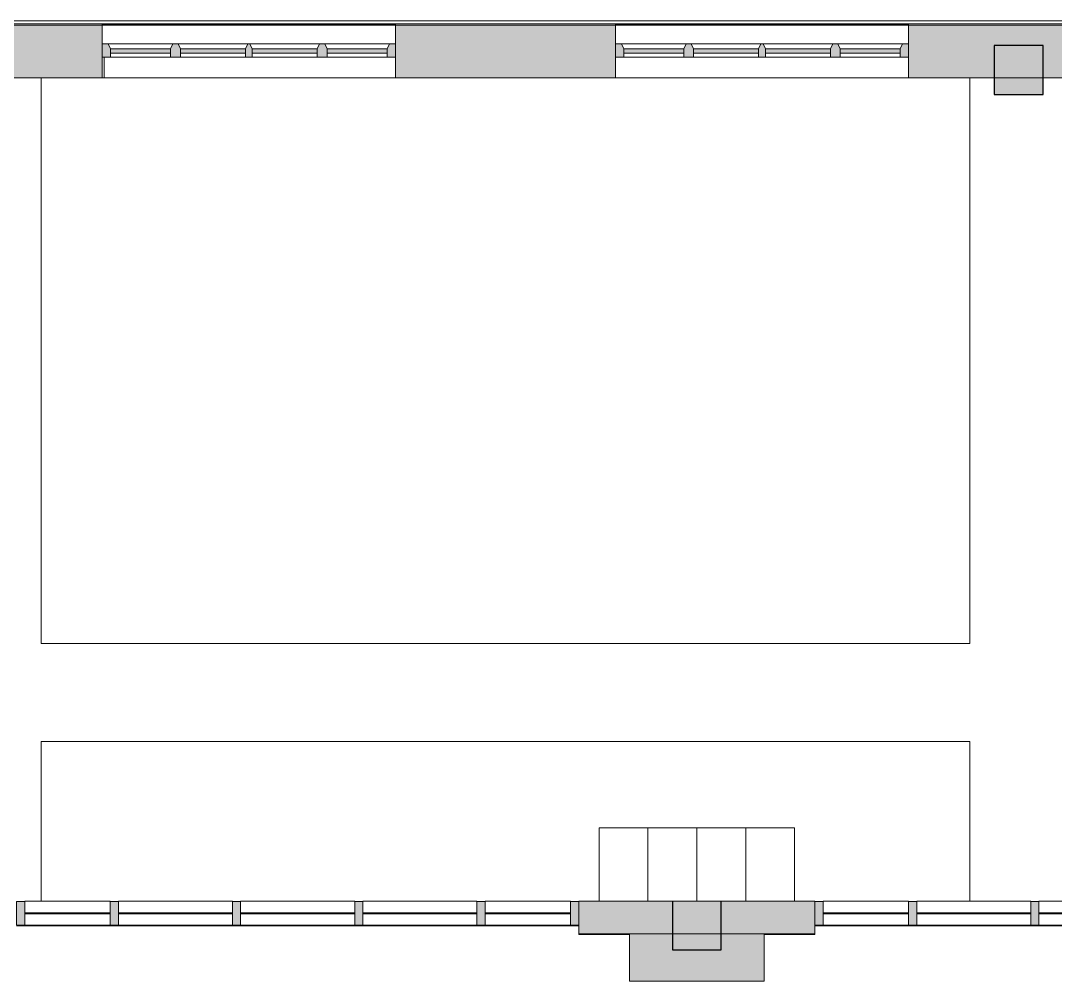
# Model space of a CAD drawing. Header units: inches. Extents: x -3803 to -1421, y -3454 to -210.
# Drawn here: x -2386.4 to -2132.4, y -2846.3 to -2610.5 of the extents above; entities that cross this region are included whole.
import ezdxf

# ---------------------------------------------------------------- set-up
doc = ezdxf.new("R2010")
doc.units = ezdxf.units.IN
doc.header["$MEASUREMENT"] = 0
doc.linetypes.add('Hidden Equipment- BSALS', pattern=[0.0625, 0.03125, -0.03125])
for name, color, linetype, lineweight in [('A-FLOR', 192, 'Continuous', 13), ('A-GLAZ-CURT', 52, 'Continuous', 13), ('A-GLAZ-CWMG', 51, 'Continuous', 13), ('A-WALL', 113, 'Continuous', 13), ('A-WALL-PATT', 111, 'Continuous', 13), ('I-WALL', 2, 'Continuous', 13), ('Q-CASE', 31, 'Continuous', 13), ('Q-SPCQ', 91, 'Continuous', 13), ('S-COLS', 52, 'Continuous', 13)]:
    doc.layers.add(name, color=color, linetype=linetype, lineweight=lineweight)

# ---------------------------------------------------------------- blocks, each defined once
blk = doc.blocks.new('15830016-STRUCT_MARTINEZ-MOORE_CENTRAL_v2018_rvt-1-DIMENSION PLAN - LEVEL 2 _579_ - 2__ - CAD')
at = {"layer": 'S-COLS', "lineweight": 5}
for points in [[(-2135.4, -2628.64), (-2135.4, -2616.64), (-2147.4, -2616.64), (-2147.4, -2628.64)], [(-2214.4, -2838.58), (-2214.4, -2826.64), (-2226.4, -2826.64), (-2226.4, -2838.58), (-2220.4, -2838.58)]]:
    blk.add_hatch(color=50, dxfattribs=at).paths.add_polyline_path(points, flags=0)
at = {"layer": 'S-COLS', "color": 253, "lineweight": 25}
for p, q in [((-2135.4, -2616.64), (-2147.4, -2616.64)), ((-2147.4, -2616.64), (-2147.4, -2628.64)), ((-2135.4, -2628.64), (-2135.4, -2616.64)), ((-2147.4, -2628.64), (-2135.4, -2628.64)), ((-2226.4, -2826.64), (-2226.4, -2838.58)), ((-2214.4, -2838.58), (-2214.4, -2826.64)), ((-2226.4, -2838.58), (-2214.4, -2838.58))]:
    blk.add_line(p, q, dxfattribs=at)
blk = doc.blocks.new('level 2 - band2 - level 2 - band-474741-DIMENSION PLAN - LEVEL 2 _579_ - 2__ - CAD')
at = {"layer": 'A-WALL', "lineweight": 20}
for p, q in [((-2851.27, -2610.52), (-1769.9, -2610.52)), ((-2852.02, -2611.27), (-1769.9, -2611.27))]:
    blk.add_line(p, q, dxfattribs=at)
blk = doc.blocks.new('Walls 1 - Walls 2-485830-DIMENSION PLAN - LEVEL 2 _579_ - 2__ - CAD')
at = {"layer": 'A-WALL', "lineweight": 20}
for p, q in [((-2366.4, -2611.64), (-2366.4, -2611.39)), ((-2366.4, -2611.39), (-2294.4, -2611.39)), ((-2294.4, -2611.64), (-2366.4, -2611.64)), ((-2294.4, -2611.39), (-2294.4, -2611.64)), ((-2240.4, -2611.64), (-2240.4, -2611.39)), ((-2240.4, -2611.39), (-2168.4, -2611.39)), ((-2168.4, -2611.64), (-2240.4, -2611.64)), ((-2168.4, -2611.39), (-2168.4, -2611.64))]:
    blk.add_line(p, q, dxfattribs=at)
blk = doc.blocks.new('System Panel - interior glazed panels-383841-DIMENSION PLAN - LEVEL 2 _579_ - 2__ - CAD')
at = {"layer": 'A-GLAZ-CURT', "lineweight": 9}
blk.add_hatch(color=90, dxfattribs=at).paths.add_polyline_path([(10.5, -0.125), (10.5, 0.125), (-10.5, 0.125), (-10.5, -0.125)], flags=0)
at = {"layer": 'A-GLAZ-CURT', "lineweight": 20}
for p, q in [((10.5, 0.125), (-10.5, 0.125)), ((-10.5, 0.125), (-10.5, -0.125)), ((10.5, -0.125), (10.5, 0.125)), ((-10.5, -0.125), (10.5, -0.125))]:
    blk.add_line(p, q, dxfattribs=at)
blk = doc.blocks.new('System Panel - interior glazed panels-383842-DIMENSION PLAN - LEVEL 2 _579_ - 2__ - CAD')
at = {"layer": 'A-GLAZ-CURT', "lineweight": 9}
blk.add_hatch(color=90, dxfattribs=at).paths.add_polyline_path([(14, -0.125), (14, 0.125), (-14, 0.125), (-14, -0.125)], flags=0)
at = {"layer": 'A-GLAZ-CURT', "lineweight": 20}
for p, q in [((14, 0.125), (-14, 0.125)), ((-14, 0.125), (-14, -0.125)), ((14, -0.125), (14, 0.125)), ((-14, -0.125), (14, -0.125))]:
    blk.add_line(p, q, dxfattribs=at)
blk = doc.blocks.new('Rectangular Mullion - 6 x 6 interior mullion-383849-DIMENSION PLAN - LEVEL 2 _579_ - 2__ - CAD')
at = {"layer": 'A-GLAZ-CWMG', "lineweight": 9}
for p, q in [((-2189.4, -2826.64), (-2168.4, -2826.64)), ((-2168.4, -2832.52), (-2189.4, -2832.52))]:
    blk.add_line(p, q, dxfattribs=at)
blk = doc.blocks.new('Rectangular Mullion - 6 x 6 interior mullion-383850-DIMENSION PLAN - LEVEL 2 _579_ - 2__ - CAD')
at = {"layer": 'A-GLAZ-CWMG', "lineweight": 9}
for p, q in [((-2166.4, -2826.64), (-2138.4, -2826.64)), ((-2138.4, -2832.52), (-2166.4, -2832.52))]:
    blk.add_line(p, q, dxfattribs=at)
blk = doc.blocks.new('Rectangular Mullion - 2 x 6 interior mullion-383856-DIMENSION PLAN - LEVEL 2 _579_ - 2__ - CAD')
at = {"layer": 'A-GLAZ-CWMG', "lineweight": 9}
blk.add_hatch(color=90, dxfattribs=at).paths.add_polyline_path([(-2, 2.9375), (-2, -2.9375), (0, -2.9375), (0, 2.9375)], flags=0)
at = {"layer": 'A-GLAZ-CWMG', "lineweight": 20}
for p, q in [((0, 2.9375), (-2, 2.9375)), ((-2, 2.9375), (-2, -2.9375)), ((0, -2.9375), (0, 2.9375)), ((-2, -2.9375), (0, -2.9375))]:
    blk.add_line(p, q, dxfattribs=at)
blk = doc.blocks.new('Rectangular Mullion - 2 x 6 interior mullion-383857-DIMENSION PLAN - LEVEL 2 _579_ - 2__ - CAD')
at = {"layer": 'A-GLAZ-CWMG', "lineweight": 9}
blk.add_hatch(color=90, dxfattribs=at).paths.add_polyline_path([(1, 2.9375), (1, -2.9375), (-1, -2.9375), (-1, 2.9375)], flags=0)
at = {"layer": 'A-GLAZ-CWMG', "lineweight": 20}
for p, q in [((-1, 2.9375), (1, 2.9375)), ((-1, -2.9375), (-1, 2.9375)), ((1, 2.9375), (1, -2.9375)), ((1, -2.9375), (-1, -2.9375))]:
    blk.add_line(p, q, dxfattribs=at)
blk = doc.blocks.new('Basic Wall _ M8-8_masonry-BSALS - ___-3776940-DIMENSION PLAN - LEVEL 2 _579_ - 2__ - CAD')
at = {"layer": 'I-WALL', "lineweight": 20}
for p, q in [((-2249.4, -2834.77), (-2249.4, -2834.64)), ((-2249.4, -2834.77), (-2236.9, -2834.77)), ((-2203.9, -2834.77), (-2191.4, -2834.77)), ((-2191.4, -2834.64), (-2191.4, -2834.77))]:
    blk.add_line(p, q, dxfattribs=at)
blk = doc.blocks.new('Rectangular Mullion - 2 x 6 interior mullion-383853-DIMENSION PLAN - LEVEL 2 _579_ - 2__ - CAD')
at = {"layer": 'A-GLAZ-CWMG', "lineweight": 9}
blk.add_hatch(color=90, dxfattribs=at).paths.add_polyline_path([(0, 2.9375), (0, -2.9375), (-2, -2.9375), (-2, 2.9375)], flags=0)
at = {"layer": 'A-GLAZ-CWMG', "lineweight": 20}
for p, q in [((-2, 2.9375), (0, 2.9375)), ((-2, -2.9375), (-2, 2.9375)), ((0, 2.9375), (0, -2.9375)), ((0, -2.9375), (-2, -2.9375))]:
    blk.add_line(p, q, dxfattribs=at)
blk = doc.blocks.new('Equip-Locker-DoubleTier-BSALS1 - 1_x1_6x6_ 2-235620-DIMENSION PLAN - LEVEL 2 _579_ - 2__ - CAD')
at = {"layer": 'Q-SPCQ', "lineweight": 20}
for p, q in [((0, 0), (0, -18)), ((12, 0), (0, 0)), ((12, -18), (12, 0)), ((0, -18), (12, -18))]:
    blk.add_line(p, q, dxfattribs=at)
blk = doc.blocks.new('Casework 68 - Casework 9-552208-DIMENSION PLAN - LEVEL 2 _579_ - 2__ - CAD')
at = {"layer": 'Q-CASE', "lineweight": 20}
for p, q in [((-2744.4, -2619.45), (-2742.33, -2619.45)), ((-2727.61, -2619.45), (-2742.33, -2619.45)), ((-2742.33, -2619.45), (-2727.61, -2619.45)), ((-2727.61, -2619.45), (-2725.18, -2619.45)), ((-2709.24, -2619.45), (-2725.18, -2619.45)), ((-2725.18, -2619.45), (-2709.24, -2619.45)), ((-2709.24, -2619.45), (-2707.55, -2619.45)), ((-2691.61, -2619.45), (-2707.55, -2619.45)), ((-2707.55, -2619.45), (-2691.61, -2619.45)), ((-2691.61, -2619.45), (-2689.18, -2619.45)), ((-2674.46, -2619.45), (-2689.18, -2619.45)), ((-2689.18, -2619.45), (-2674.46, -2619.45)), ((-2674.46, -2619.45), (-2672.4, -2619.45)), ((-2744.4, -2624.52), (-2672.4, -2624.52)), ((-2672.4, -2624.52), (-2744.4, -2624.52))]:
    blk.add_line(p, q, dxfattribs=at)
blk = doc.blocks.new('Casework 69 - Casework 9-552220-DIMENSION PLAN - LEVEL 2 _579_ - 2__ - CAD')
at = {"layer": 'Q-CASE', "lineweight": 20}
for p, q in [((-2744.4, -2619.45), (-2744.4, -2624.52)), ((-2744.4, -2619.45), (-2742.83, -2619.45)), ((-2744.4, -2624.52), (-2744.4, -2619.45)), ((-2728.11, -2619.45), (-2742.83, -2619.45)), ((-2742.83, -2619.45), (-2728.11, -2619.45)), ((-2728.11, -2619.45), (-2725.68, -2619.45)), ((-2709.74, -2619.45), (-2725.68, -2619.45)), ((-2725.68, -2619.45), (-2709.74, -2619.45)), ((-2709.74, -2619.45), (-2708.05, -2619.45)), ((-2692.11, -2619.45), (-2708.05, -2619.45)), ((-2708.05, -2619.45), (-2692.11, -2619.45)), ((-2692.11, -2619.45), (-2689.68, -2619.45)), ((-2674.96, -2619.45), (-2689.68, -2619.45)), ((-2689.68, -2619.45), (-2674.96, -2619.45)), ((-2674.96, -2619.45), (-2672.9, -2619.45)), ((-2744.4, -2624.52), (-2672.9, -2624.52)), ((-2672.9, -2624.52), (-2744.4, -2624.52))]:
    blk.add_line(p, q, dxfattribs=at)
blk = doc.blocks.new('System Panel - Winco Glass-383190-DIMENSION PLAN - LEVEL 2 _579_ - 2__ - CAD')
at = {"layer": 'A-GLAZ-CURT', "lineweight": 9}
blk.add_hatch(color=90, dxfattribs=at).paths.add_polyline_path([(7.359375, -1), (7.359375, 0), (-7.359375, 0), (-7.359375, -1)], flags=0)
at = {"layer": 'A-GLAZ-CURT', "lineweight": 20}
for p, q in [((7.359375, 0), (-7.359375, 0)), ((-7.359375, 0), (-7.359375, -1)), ((7.359375, -1), (7.359375, 0)), ((-7.359375, -1), (7.359375, -1))]:
    blk.add_line(p, q, dxfattribs=at)
blk = doc.blocks.new('System Panel - Winco Glass-383191-DIMENSION PLAN - LEVEL 2 _579_ - 2__ - CAD')
at = {"layer": 'A-GLAZ-CURT', "lineweight": 9}
blk.add_hatch(color=90, dxfattribs=at).paths.add_polyline_path([(7.97, -1), (7.97, 0), (-7.97, 0), (-7.97, -1), (2.52, -1)], flags=0)
at = {"layer": 'A-GLAZ-CURT', "lineweight": 20}
for p, q in [((7.97, 0), (-7.97, 0)), ((-7.97, 0), (-7.97, -1)), ((-7.97, -1), (7.97, -1)), ((7.97, -1), (7.97, 0))]:
    blk.add_line(p, q, dxfattribs=at)
blk = doc.blocks.new('Rectangular Mullion - Winco Accent Full_Right-Large-383205-DIMENSION PLAN - LEVEL 2 _579_ - 2__ - CAD')
at = {"layer": 'A-GLAZ-CWMG', "lineweight": 9}
blk.add_hatch(color=90, dxfattribs=at).paths.add_polyline_path([(0, 2), (-2.06, 2), (-2.06, 0), (-1.48, -1.25), (0, -1.25)], flags=0)
at = {"layer": 'A-GLAZ-CWMG', "lineweight": 20}
for p, q in [((0, 2), (-2.06, 2)), ((-2.06, 2), (-2.06, 0)), ((-2.06, 0), (-1.48, -1.25)), ((0, -1.25), (0, 2)), ((-1.48, -1.25), (0, -1.25))]:
    blk.add_line(p, q, dxfattribs=at)
blk = doc.blocks.new('Rectangular Mullion - Winco Accent Full_Right-Large-383207-DIMENSION PLAN - LEVEL 2 _579_ - 2__ - CAD')
at = {"layer": 'A-GLAZ-CWMG', "lineweight": 9}
for p, q in [((-2673.88, -2616.2), (-2689.76, -2616.2)), ((-2674.46, -2619.45), (-2689.18, -2619.45))]:
    blk.add_line(p, q, dxfattribs=at)
blk = doc.blocks.new('Rectangular Mullion - Winco Accent Full_Right-Large-383208-DIMENSION PLAN - LEVEL 2 _579_ - 2__ - CAD')
at = {"layer": 'A-GLAZ-CWMG', "lineweight": 9}
for p, q in [((-2708.66, -2616.2), (-2725.76, -2616.2)), ((-2709.24, -2619.45), (-2725.18, -2619.45))]:
    blk.add_line(p, q, dxfattribs=at)
blk = doc.blocks.new('Rectangular Mullion - Winco Accent Full_Right-Large-V95-DIMENSION PLAN - LEVEL 2 _579_ - 2__ - CAD')
at = {"layer": 'A-GLAZ-CWMG', "lineweight": 9}
for p, q in [((-2691.03, -2616.2), (-2708.13, -2616.2)), ((-2691.61, -2619.45), (-2707.55, -2619.45))]:
    blk.add_line(p, q, dxfattribs=at)
blk = doc.blocks.new('Rectangular Mullion - Winco Accent Full_Right-Large-383209-DIMENSION PLAN - LEVEL 2 _579_ - 2__ - CAD')
at = {"layer": 'A-GLAZ-CWMG', "lineweight": 9}
for p, q in [((-2727.03, -2616.2), (-2742.92, -2616.2)), ((-2727.61, -2619.45), (-2742.33, -2619.45))]:
    blk.add_line(p, q, dxfattribs=at)
blk = doc.blocks.new('Rectangular Mullion - Winco Accent Full_Left-Large-383211-DIMENSION PLAN - LEVEL 2 _579_ - 2__ - CAD')
at = {"layer": 'A-GLAZ-CWMG', "lineweight": 9}
blk.add_hatch(color=90, dxfattribs=at).paths.add_polyline_path([(-2.06, 2), (0, 2), (0, -1.25), (-1.48, -1.25), (-2.06, 0)], flags=0)
at = {"layer": 'A-GLAZ-CWMG', "lineweight": 20}
for p, q in [((-2.06, 0), (-2.06, 2)), ((-2.06, 2), (0, 2)), ((-1.48, -1.25), (-2.06, 0)), ((0, 2), (0, -1.25)), ((0, -1.25), (-1.48, -1.25))]:
    blk.add_line(p, q, dxfattribs=at)
blk = doc.blocks.new('Rectangular Mullion - Winco Accent Full-Large-383215-DIMENSION PLAN - LEVEL 2 _579_ - 2__ - CAD')
at = {"layer": 'A-GLAZ-CWMG', "lineweight": 9}
blk.add_hatch(color=90, dxfattribs=at).paths.add_polyline_path([(-1.22, 2), (1.22, 2), (1.22, 0), (0.64, -1.25), (-0.64, -1.25), (-1.22, 0)], flags=0)
at = {"layer": 'A-GLAZ-CWMG', "lineweight": 20}
for p, q in [((-1.22, 2), (1.22, 2)), ((-1.22, 0), (-1.22, 2)), ((-0.64, -1.25), (-1.22, 0)), ((1.22, 0), (0.64, -1.25)), ((1.22, 2), (1.22, 0)), ((0.64, -1.25), (-0.64, -1.25))]:
    blk.add_line(p, q, dxfattribs=at)
blk = doc.blocks.new('Rectangular Mullion - Winco Accent Full-383219-DIMENSION PLAN - LEVEL 2 _579_ - 2__ - CAD')
at = {"layer": 'A-GLAZ-CWMG', "lineweight": 9}
blk.add_hatch(color=90, dxfattribs=at).paths.add_polyline_path([(-0.84, 2), (0.84, 2), (0.84, 0), (0.26, -1.25), (-0.26, -1.25), (-0.84, 0)], flags=0)
at = {"layer": 'A-GLAZ-CWMG', "lineweight": 20}
for p, q in [((-0.84, 2), (0.84, 2)), ((-0.84, 0), (-0.84, 2)), ((-0.26, -1.25), (-0.84, 0)), ((0.84, 0), (0.26, -1.25)), ((0.84, 2), (0.84, 0)), ((0.26, -1.25), (-0.26, -1.25))]:
    blk.add_line(p, q, dxfattribs=at)

msp = doc.modelspace()

# ---------------------------------------------------------------- hatches: boundary and pattern name
at = {"layer": 'A-WALL-PATT', "lineweight": 20}
h = msp.add_hatch(color=10, dxfattribs=at)
h.paths.add_polyline_path([(-2168.4, -2624.52), (-2114.4, -2624.52), (-2114.4, -2611.64), (-2168.4, -2611.64)], flags=0)
h.paths.add_polyline_path([(-2782.4, -2624.52), (-2744.4, -2624.52), (-2744.4, -2611.64), (-2798.4, -2611.64), (-2798.4, -2624.52), (-2783.63, -2624.52)], flags=0)
h.paths.add_polyline_path([(-1785.77, -2624.52), (-1769.9, -2624.52), (-1769.9, -2611.64), (-1790.4, -2611.64), (-1790.4, -2624.52)], flags=0)
h.paths.add_polyline_path([(-2042.4, -2624.52), (-1988.4, -2624.52), (-1988.4, -2611.64), (-2042.4, -2611.64)], flags=0)
h.paths.add_polyline_path([(-1887.83, -2624.52), (-1862.4, -2624.52), (-1862.4, -2611.64), (-1916.4, -2611.64), (-1916.4, -2624.52)], flags=0)
h.paths.add_polyline_path([(-2366.4, -2624.52), (-2366.4, -2611.64), (-2420.4, -2611.64), (-2420.4, -2624.52), (-2376.45, -2624.52)], flags=0)
h.paths.add_polyline_path([(-2672.4, -2624.52), (-2618.4, -2624.52), (-2618.4, -2611.64), (-2672.4, -2611.64)], flags=0)
h.paths.add_polyline_path([(-2546.4, -2624.52), (-2492.4, -2624.52), (-2492.4, -2611.64), (-2546.4, -2611.64)], flags=0)
h.paths.add_polyline_path([(-2294.4, -2624.52), (-2240.4, -2624.52), (-2240.4, -2611.64), (-2294.4, -2611.64)], flags=0)
h.paths.add_polyline_path([(-2865.07, -2624.52), (-2840.4, -2624.52), (-2840.4, -2611.64), (-2865.27, -2611.64), (-2865.27, -2624.52)], flags=0)
at = {"layer": 'A-WALL-PATT', "lineweight": 5}
msp.add_hatch(color=50, dxfattribs=at).paths.add_polyline_path([(-2208.4, -2834.64), (-2191.4, -2834.64), (-2191.4, -2826.64), (-2249.4, -2826.64), (-2249.4, -2834.64), (-2213.58, -2834.64)], flags=0)
at = {"layer": 'A-WALL-PATT', "lineweight": 20}
msp.add_hatch(color=10, dxfattribs=at).paths.add_polyline_path([(-2236.9, -2846.27), (-2203.9, -2846.27), (-2203.9, -2834.64), (-2236.9, -2834.64)], flags=0)

# ---------------------------------------------------------------- linework, layer by layer
at = {"layer": 'A-FLOR', "lineweight": 20}
for p, q in [((-2381.4, -2624.52), (-2381.4, -2763.39)), ((-2153.4, -2763.39), (-2153.4, -2624.52)), ((-2381.4, -2763.39), (-2153.4, -2763.39)), ((-2153.4, -2787.39), (-2381.4, -2787.39)), ((-2381.4, -2787.39), (-2381.4, -2826.64)), ((-2153.4, -2826.64), (-2153.4, -2787.39)), ((-2387.4, -2832.64), (-2249.4, -2832.64)), ((-2191.4, -2832.64), (-2053.4, -2832.64))]:
    msp.add_line(p, q, dxfattribs=at)
at = {"layer": 'A-WALL', "lineweight": 20}
for p, q in [((-2865.27, -2611.64), (-1988.4, -2611.64)), ((-2366.4, -2624.52), (-2366.4, -2611.64)), ((-2294.4, -2611.64), (-2294.4, -2624.52)), ((-2240.4, -2624.52), (-2240.4, -2611.64)), ((-2168.4, -2611.64), (-2168.4, -2624.52)), ((-2168.4, -2624.52), (-2782.4, -2624.52)), ((-2009.27, -2624.52), (-2168.4, -2624.52))]:
    msp.add_line(p, q, dxfattribs=at)
at = {"layer": 'I-WALL', "lineweight": 20}
for p, q in [((-2244.4, -2826.64), (-2249.4, -2826.64)), ((-2249.4, -2826.64), (-2249.4, -2834.64)), ((-2191.4, -2826.64), (-2196.4, -2826.64)), ((-2191.4, -2834.64), (-2191.4, -2826.64)), ((-2249.4, -2834.64), (-2191.4, -2834.64)), ((-2236.9, -2834.64), (-2236.9, -2846.27)), ((-2203.9, -2846.27), (-2203.9, -2834.64)), ((-2236.9, -2846.27), (-2203.9, -2846.27))]:
    msp.add_line(p, q, dxfattribs=at)

# ---------------------------------------------------------------- block references
at = {"lineweight": 5}
msp.add_blockref('15830016-STRUCT_MARTINEZ-MOORE_CENTRAL_v2018_rvt-1-DIMENSION PLAN - LEVEL 2 _579_ - 2__ - CAD', (0, 0), dxfattribs=at)
at = {"layer": 'A-GLAZ-CURT', "lineweight": 9}
for name, p in [('System Panel - Winco Glass-383190-DIMENSION PLAN - LEVEL 2 _579_ - 2__ - CAD', (-2356.97, -2617.45)), ('System Panel - Winco Glass-383191-DIMENSION PLAN - LEVEL 2 _579_ - 2__ - CAD', (-2339.21, -2617.45)), ('System Panel - Winco Glass-383191-DIMENSION PLAN - LEVEL 2 _579_ - 2__ - CAD', (-2321.58, -2617.45)), ('System Panel - Winco Glass-383190-DIMENSION PLAN - LEVEL 2 _579_ - 2__ - CAD', (-2303.82, -2617.45)), ('System Panel - Winco Glass-383190-DIMENSION PLAN - LEVEL 2 _579_ - 2__ - CAD', (-2230.97, -2617.45)), ('System Panel - Winco Glass-383191-DIMENSION PLAN - LEVEL 2 _579_ - 2__ - CAD', (-2213.21, -2617.45)), ('System Panel - Winco Glass-383191-DIMENSION PLAN - LEVEL 2 _579_ - 2__ - CAD', (-2195.58, -2617.45)), ('System Panel - Winco Glass-383190-DIMENSION PLAN - LEVEL 2 _579_ - 2__ - CAD', (-2177.82, -2617.45)), ('System Panel - interior glazed panels-383841-DIMENSION PLAN - LEVEL 2 _579_ - 2__ - CAD', (-2374.9, -2829.58)), ('System Panel - interior glazed panels-383842-DIMENSION PLAN - LEVEL 2 _579_ - 2__ - CAD', (-2348.4, -2829.58)), ('System Panel - interior glazed panels-383842-DIMENSION PLAN - LEVEL 2 _579_ - 2__ - CAD', (-2318.4, -2829.58)), ('System Panel - interior glazed panels-383842-DIMENSION PLAN - LEVEL 2 _579_ - 2__ - CAD', (-2288.4, -2829.58)), ('System Panel - interior glazed panels-383841-DIMENSION PLAN - LEVEL 2 _579_ - 2__ - CAD', (-2261.9, -2829.58)), ('System Panel - interior glazed panels-383841-DIMENSION PLAN - LEVEL 2 _579_ - 2__ - CAD', (-2178.9, -2829.58)), ('System Panel - interior glazed panels-383842-DIMENSION PLAN - LEVEL 2 _579_ - 2__ - CAD', (-2152.4, -2829.58)), ('System Panel - interior glazed panels-383842-DIMENSION PLAN - LEVEL 2 _579_ - 2__ - CAD', (-2122.4, -2829.58))]:
    msp.add_blockref(name, p, dxfattribs=at)
at = {"layer": 'A-GLAZ-CWMG', "lineweight": 9, "rotation": 180}
for name, p in [('Rectangular Mullion - Winco Accent Full_Right-Large-383205-DIMENSION PLAN - LEVEL 2 _579_ - 2__ - CAD', (-2366.4, -2617.45)), ('Rectangular Mullion - Winco Accent Full_Right-Large-383205-DIMENSION PLAN - LEVEL 2 _579_ - 2__ - CAD', (-2240.4, -2617.45)), ('Rectangular Mullion - 2 x 6 interior mullion-383856-DIMENSION PLAN - LEVEL 2 _579_ - 2__ - CAD', (-2387.4, -2829.58)), ('Rectangular Mullion - 2 x 6 interior mullion-383856-DIMENSION PLAN - LEVEL 2 _579_ - 2__ - CAD', (-2191.4, -2829.58))]:
    msp.add_blockref(name, p, dxfattribs=at)
at = {"layer": 'A-GLAZ-CWMG', "lineweight": 9}
for name, p in [('Rectangular Mullion - Winco Accent Full_Right-Large-383209-DIMENSION PLAN - LEVEL 2 _579_ - 2__ - CAD', (378, 0)), ('Rectangular Mullion - Winco Accent Full_Right-Large-383208-DIMENSION PLAN - LEVEL 2 _579_ - 2__ - CAD', (378, 0)), ('Rectangular Mullion - Winco Accent Full_Right-Large-V95-DIMENSION PLAN - LEVEL 2 _579_ - 2__ - CAD', (378, 0)), ('Rectangular Mullion - Winco Accent Full_Right-Large-383207-DIMENSION PLAN - LEVEL 2 _579_ - 2__ - CAD', (378, 0)), ('Rectangular Mullion - Winco Accent Full_Right-Large-383209-DIMENSION PLAN - LEVEL 2 _579_ - 2__ - CAD', (504, 0)), ('Rectangular Mullion - Winco Accent Full_Right-Large-383208-DIMENSION PLAN - LEVEL 2 _579_ - 2__ - CAD', (504, 0)), ('Rectangular Mullion - Winco Accent Full_Right-Large-V95-DIMENSION PLAN - LEVEL 2 _579_ - 2__ - CAD', (504, 0)), ('Rectangular Mullion - Winco Accent Full_Right-Large-383207-DIMENSION PLAN - LEVEL 2 _579_ - 2__ - CAD', (504, 0)), ('Rectangular Mullion - 6 x 6 interior mullion-383849-DIMENSION PLAN - LEVEL 2 _579_ - 2__ - CAD', (-196, 0)), ('Rectangular Mullion - 6 x 6 interior mullion-383850-DIMENSION PLAN - LEVEL 2 _579_ - 2__ - CAD', (-196, 0)), ('Rectangular Mullion - 6 x 6 interior mullion-383850-DIMENSION PLAN - LEVEL 2 _579_ - 2__ - CAD', (-166, 0)), ('Rectangular Mullion - 6 x 6 interior mullion-383850-DIMENSION PLAN - LEVEL 2 _579_ - 2__ - CAD', (-136, 0)), ('Rectangular Mullion - 6 x 6 interior mullion-383849-DIMENSION PLAN - LEVEL 2 _579_ - 2__ - CAD', (-83, 0)), ('Rectangular Mullion - 6 x 6 interior mullion-383849-DIMENSION PLAN - LEVEL 2 _579_ - 2__ - CAD', (0, 0)), ('Rectangular Mullion - 6 x 6 interior mullion-383850-DIMENSION PLAN - LEVEL 2 _579_ - 2__ - CAD', (0, 0)), ('Rectangular Mullion - 6 x 6 interior mullion-383850-DIMENSION PLAN - LEVEL 2 _579_ - 2__ - CAD', (30, 0))]:
    msp.add_blockref(name, p, dxfattribs=at)
at = {"layer": 'A-GLAZ-CWMG', "lineweight": 9, "extrusion": (0, 0, -1), "rotation": 180}
for name, p in [('Rectangular Mullion - Winco Accent Full-Large-383215-DIMENSION PLAN - LEVEL 2 _579_ - 2__ - CAD', (2348.4, -2617.45)), ('Rectangular Mullion - Winco Accent Full-383219-DIMENSION PLAN - LEVEL 2 _579_ - 2__ - CAD', (2330.4, -2617.45)), ('Rectangular Mullion - Winco Accent Full-Large-383215-DIMENSION PLAN - LEVEL 2 _579_ - 2__ - CAD', (2312.4, -2617.45)), ('Rectangular Mullion - Winco Accent Full_Left-Large-383211-DIMENSION PLAN - LEVEL 2 _579_ - 2__ - CAD', (2294.4, -2617.45)), ('Rectangular Mullion - Winco Accent Full-Large-383215-DIMENSION PLAN - LEVEL 2 _579_ - 2__ - CAD', (2222.4, -2617.45)), ('Rectangular Mullion - Winco Accent Full-383219-DIMENSION PLAN - LEVEL 2 _579_ - 2__ - CAD', (2204.4, -2617.45)), ('Rectangular Mullion - Winco Accent Full-Large-383215-DIMENSION PLAN - LEVEL 2 _579_ - 2__ - CAD', (2186.4, -2617.45)), ('Rectangular Mullion - Winco Accent Full_Left-Large-383211-DIMENSION PLAN - LEVEL 2 _579_ - 2__ - CAD', (2168.4, -2617.45)), ('Rectangular Mullion - 2 x 6 interior mullion-383857-DIMENSION PLAN - LEVEL 2 _579_ - 2__ - CAD', (2363.4, -2829.58)), ('Rectangular Mullion - 2 x 6 interior mullion-383857-DIMENSION PLAN - LEVEL 2 _579_ - 2__ - CAD', (2333.4, -2829.58)), ('Rectangular Mullion - 2 x 6 interior mullion-383857-DIMENSION PLAN - LEVEL 2 _579_ - 2__ - CAD', (2303.4, -2829.58)), ('Rectangular Mullion - 2 x 6 interior mullion-383857-DIMENSION PLAN - LEVEL 2 _579_ - 2__ - CAD', (2273.4, -2829.58)), ('Rectangular Mullion - 2 x 6 interior mullion-383853-DIMENSION PLAN - LEVEL 2 _579_ - 2__ - CAD', (2249.4, -2829.58)), ('Rectangular Mullion - 2 x 6 interior mullion-383857-DIMENSION PLAN - LEVEL 2 _579_ - 2__ - CAD', (2167.4, -2829.58)), ('Rectangular Mullion - 2 x 6 interior mullion-383857-DIMENSION PLAN - LEVEL 2 _579_ - 2__ - CAD', (2137.4, -2829.58))]:
    msp.add_blockref(name, p, dxfattribs=at)
at = {"layer": 'A-WALL', "lineweight": 20}
for name in ['level 2 - band2 - level 2 - band-474741-DIMENSION PLAN - LEVEL 2 _579_ - 2__ - CAD', 'Walls 1 - Walls 2-485830-DIMENSION PLAN - LEVEL 2 _579_ - 2__ - CAD']:
    msp.add_blockref(name, (0, 0), dxfattribs=at)
at = {"layer": 'I-WALL', "lineweight": 20}
msp.add_blockref('Basic Wall _ M8-8_masonry-BSALS - ___-3776940-DIMENSION PLAN - LEVEL 2 _579_ - 2__ - CAD', (0, 0), dxfattribs=at)
at = {"layer": 'Q-CASE', "lineweight": 20}
for name, p in [('Casework 69 - Casework 9-552220-DIMENSION PLAN - LEVEL 2 _579_ - 2__ - CAD', (378.5, 0)), ('Casework 68 - Casework 9-552208-DIMENSION PLAN - LEVEL 2 _579_ - 2__ - CAD', (504, 0))]:
    msp.add_blockref(name, p, dxfattribs=at)
at = {"layer": 'Q-SPCQ', "linetype": 'Hidden Equipment- BSALS', "lineweight": 20, "rotation": 180}
for p in [(-2232.4, -2826.64), (-2220.4, -2826.64), (-2208.4, -2826.64), (-2196.4, -2826.64)]:
    msp.add_blockref('Equip-Locker-DoubleTier-BSALS1 - 1_x1_6x6_ 2-235620-DIMENSION PLAN - LEVEL 2 _579_ - 2__ - CAD', p, dxfattribs=at)

doc.saveas('drawing.dxf')
